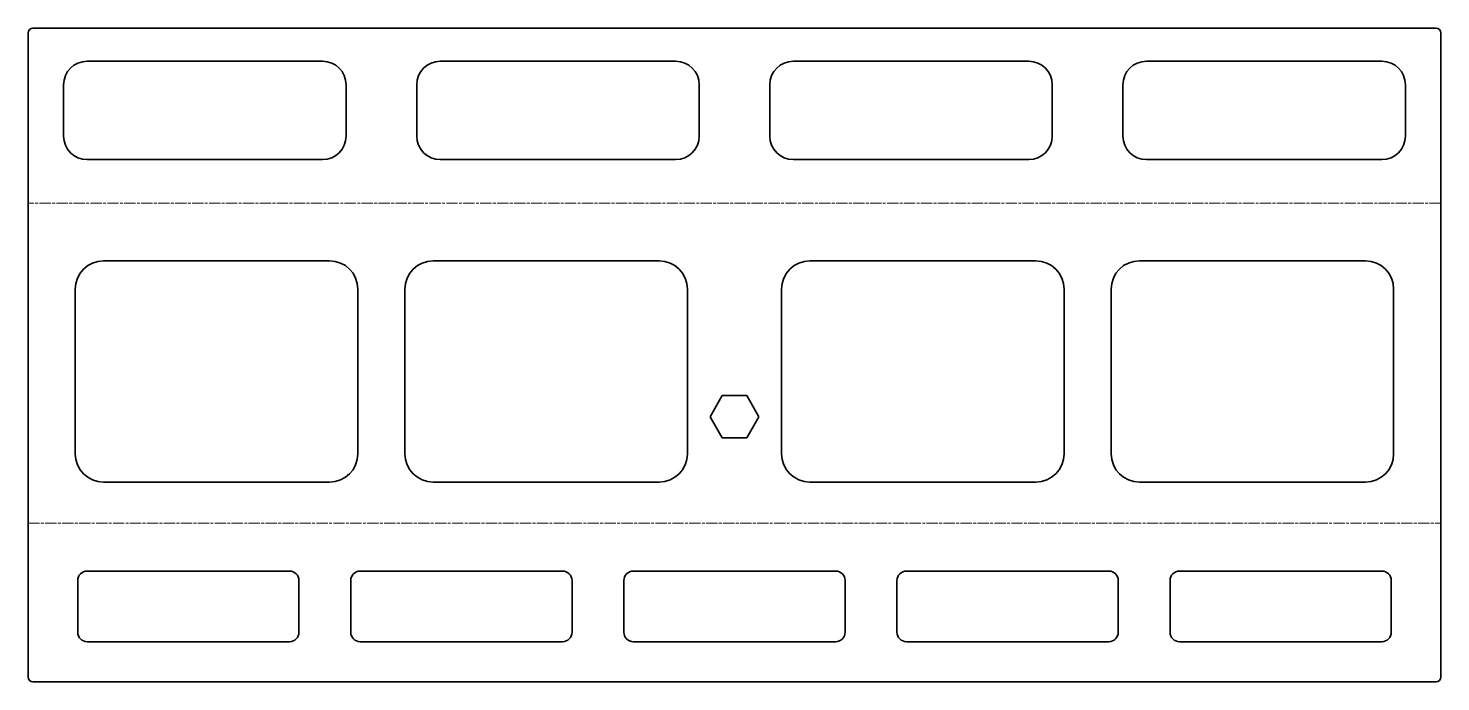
# Model space of a CAD drawing. Header units: millimetres. Extents: x 0 to 300, y 0 to 139.
import ezdxf

# ---------------------------------------------------------------- set-up
doc = ezdxf.new("R2010")
doc.units = ezdxf.units.MM
doc.linetypes.add('Chain', pattern=[13.68, 9.12, -1.14, 2.28, -1.14])
doc.layers.add('SIMUMAK Bend Centerline (ISO)', color=7, linetype='Chain', lineweight=9)
doc.layers.add('SIMUMAK Visible (ISO)', color=7, linetype='Continuous', lineweight=35)

# ---------------------------------------------------------------- blocks, each defined once
blk = doc.blocks.new('SIL-026-HTRASS-01_Sheet_2_SIL-026-HTRASS-01 (Desplegada)')
at = {"layer": 'SIMUMAK Bend Centerline (ISO)', "ltscale": 0.263158}
for p, q in [((150, 32.24), (-150, 32.24)), ((-150, -35.7), (150, -35.7))]:
    blk.add_line(p, q, dxfattribs=at)
at = {"layer": 'SIMUMAK Visible (ISO)'}
for p, q in [((-149, 69.39), (149, 69.39)), ((-150, -68.39), (-150, 68.39)), ((150, 68.39), (150, -68.39)), ((-137.5, 62.39), (-87.5, 62.39)), ((-62.5, 62.39), (-12.5, 62.39)), ((12.5, 62.39), (62.5, 62.39)), ((87.5, 62.39), (137.5, 62.39)), ((-142.5, 46.49), (-142.5, 57.39)), ((-82.5, 57.39), (-82.5, 46.49)), ((-67.5, 46.49), (-67.5, 57.39)), ((-7.5, 57.39), (-7.5, 46.49)), ((7.5, 46.49), (7.5, 57.39)), ((67.5, 57.39), (67.5, 46.49)), ((82.5, 46.49), (82.5, 57.39)), ((142.5, 57.39), (142.5, 46.49)), ((-87.5, 41.49), (-137.5, 41.49)), ((-12.5, 41.49), (-62.5, 41.49)), ((62.5, 41.49), (12.5, 41.49)), ((137.5, 41.49), (87.5, 41.49)), ((-134, 20), (-86, 20)), ((-64, 20), (-16, 20)), ((16, 20), (64, 20)), ((86, 20), (134, 20)), ((-140, -21), (-140, 14)), ((-80, 14), (-80, -21)), ((-70, -21), (-70, 14)), ((-10, 14), (-10, -21)), ((10, -21), (10, 14)), ((70, 14), (70, -21)), ((80, -21), (80, 14)), ((140, 14), (140, -21)), ((-5.2, -13.1), (-2.6, -8.6)), ((-2.6, -8.6), (2.6, -8.6)), ((2.6, -8.6), (5.2, -13.1)), ((-2.6, -17.6), (-5.2, -13.1)), ((5.2, -13.1), (2.6, -17.6)), ((2.6, -17.6), (-2.6, -17.6)), ((-86, -27), (-134, -27)), ((-16, -27), (-64, -27)), ((64, -27), (16, -27)), ((134, -27), (86, -27)), ((-139.5, -58.89), (-139.5, -47.89)), ((-137.5, -45.89), (-94.5, -45.89)), ((-92.5, -47.89), (-92.5, -58.89)), ((-81.5, -58.89), (-81.5, -47.89)), ((-79.5, -45.89), (-36.5, -45.89)), ((-34.5, -47.89), (-34.5, -58.89)), ((-23.5, -58.89), (-23.5, -47.89)), ((-21.5, -45.89), (21.5, -45.89)), ((23.5, -47.89), (23.5, -58.89)), ((34.5, -58.89), (34.5, -47.89)), ((36.5, -45.89), (79.5, -45.89)), ((81.5, -47.89), (81.5, -58.89)), ((92.5, -58.89), (92.5, -47.89)), ((94.5, -45.89), (137.5, -45.89)), ((139.5, -47.89), (139.5, -58.89)), ((-94.5, -60.89), (-137.5, -60.89)), ((-36.5, -60.89), (-79.5, -60.89)), ((21.5, -60.89), (-21.5, -60.89)), ((79.5, -60.89), (36.5, -60.89)), ((137.5, -60.89), (94.5, -60.89)), ((149, -69.39), (-149, -69.39))]:
    blk.add_line(p, q, dxfattribs=at)
at = {"layer": 'SIMUMAK Visible (ISO)', "extrusion": (0, 0, -1)}
for centre, start, end in [((149, 68.39), 360, 90), ((-149, 68.39), 90, 180), ((149, -68.39), 270, 0), ((-149, -68.39), 180, 270)]:
    blk.add_arc(centre, 1, start, end, dxfattribs=at)
at = {"layer": 'SIMUMAK Visible (ISO)'}
for centre, radius, start, end in [((-137.5, 57.39), 5, 90, 180), ((-87.5, 57.39), 5, 0, 90), ((-62.5, 57.39), 5, 90, 180), ((-12.5, 57.39), 5, 0, 90), ((12.5, 57.39), 5, 90, 180), ((62.5, 57.39), 5, 0, 90), ((87.5, 57.39), 5, 90, 180), ((137.5, 57.39), 5, 0, 90), ((-137.5, 46.49), 5, 180, 270), ((-87.5, 46.49), 5, 270, 0), ((-62.5, 46.49), 5, 180, 270), ((-12.5, 46.49), 5, 270, 360), ((12.5, 46.49), 5, 180, 270), ((62.5, 46.49), 5, 270, 360), ((87.5, 46.49), 5, 180, 270), ((137.5, 46.49), 5, 270, 360), ((-134, 14), 6, 90, 180), ((-86, 14), 6, 0, 90), ((-64, 14), 6, 90, 180), ((-16, 14), 6, 0, 90), ((16, 14), 6, 90, 180), ((64, 14), 6, 0, 90), ((86, 14), 6, 90, 180), ((134, 14), 6, 0, 90), ((-134, -21), 6, 180, 270), ((-86, -21), 6, 270, 0), ((-64, -21), 6, 180, 270), ((-16, -21), 6, 270, 360), ((16, -21), 6, 180, 270), ((64, -21), 6, 270, 360), ((86, -21), 6, 180, 270), ((134, -21), 6, 270, 360), ((-137.5, -47.89), 2, 90, 180), ((-94.5, -47.89), 2, 0, 90), ((-79.5, -47.89), 2, 90, 180), ((-36.5, -47.89), 2, 0, 90), ((-21.5, -47.89), 2, 90, 180), ((21.5, -47.89), 2, 0, 90), ((36.5, -47.89), 2, 90, 180), ((79.5, -47.89), 2, 0, 90), ((94.5, -47.89), 2, 90, 180), ((137.5, -47.89), 2, 0, 90), ((-137.5, -58.89), 2, 180, 270), ((-94.5, -58.89), 2, 270, 0), ((-79.5, -58.89), 2, 180, 270), ((-36.5, -58.89), 2, 270, 360), ((-21.5, -58.89), 2, 180, 270), ((21.5, -58.89), 2, 270, 0), ((36.5, -58.89), 2, 180, 270), ((79.5, -58.89), 2, 270, 360), ((94.5, -58.89), 2, 180, 270), ((137.5, -58.89), 2, 270, 360)]:
    blk.add_arc(centre, radius, start, end, dxfattribs=at)

msp = doc.modelspace()

# ---------------------------------------------------------------- block references
msp.add_blockref('SIL-026-HTRASS-01_Sheet_2_SIL-026-HTRASS-01 (Desplegada)', (150, 69.39))

doc.saveas('drawing.dxf')
